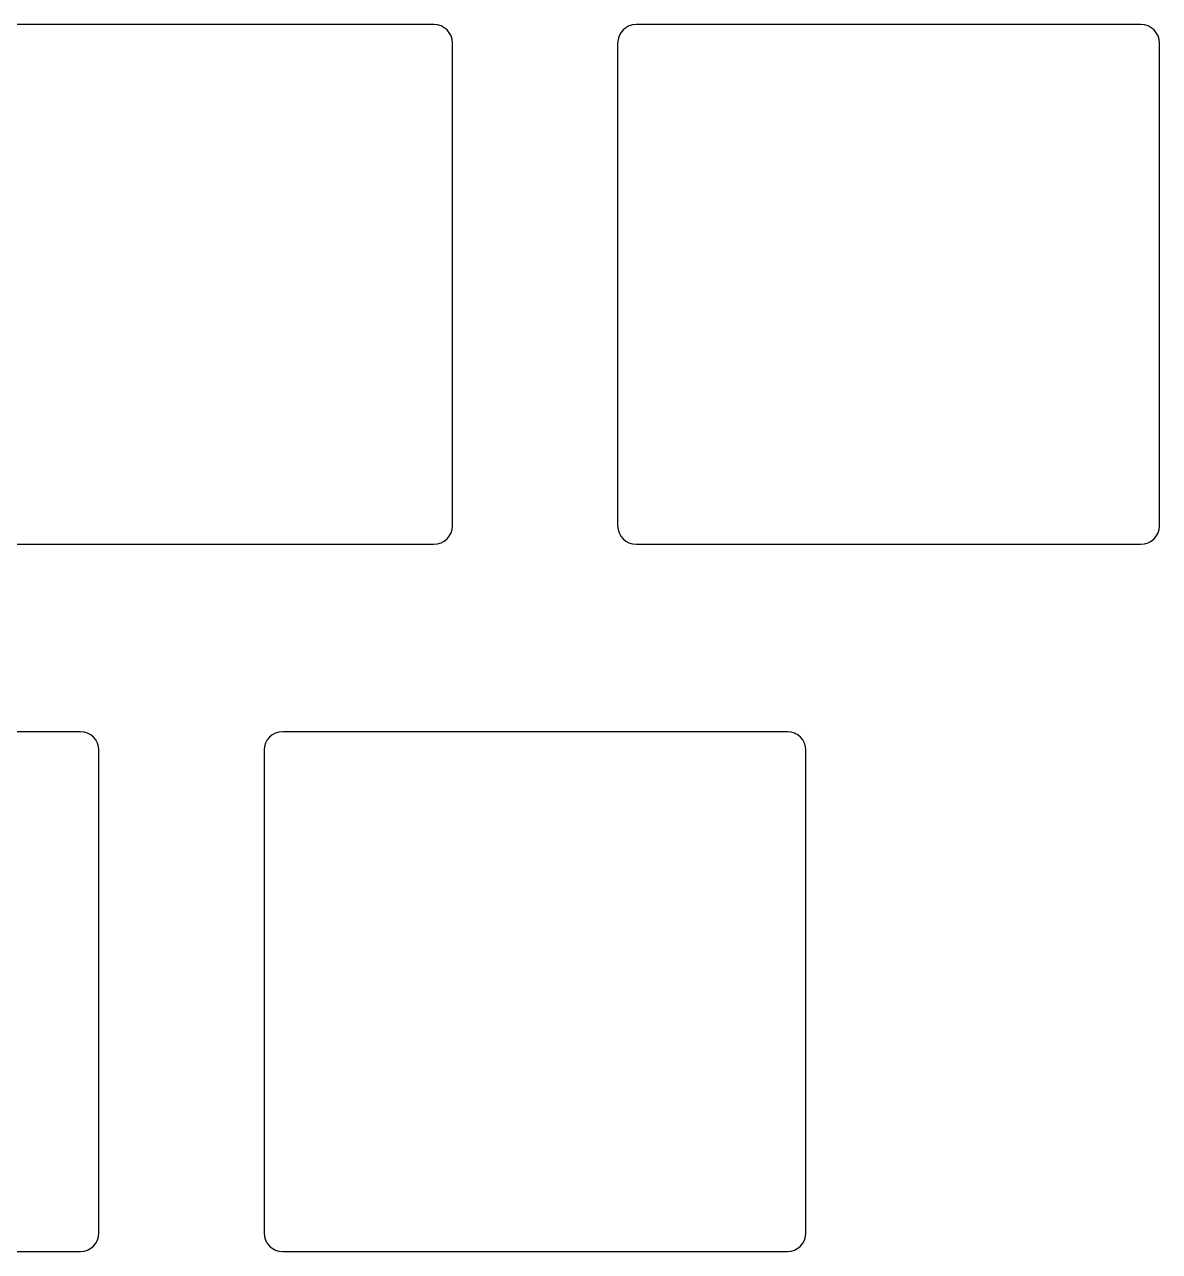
# Model space of a CAD drawing. Header units: millimetres. Extents: x -10 to 277, y -95 to 18.
# Drawn here: x 200.62 to 231.2, y -64.15 to -31.1 of the extents above; entities that cross this region are included whole.
import ezdxf

# ---------------------------------------------------------------- set-up
doc = ezdxf.new("R2010")
doc.units = ezdxf.units.MM
doc.header["$MEASUREMENT"] = 0
doc.layers.add('Edge.Cuts', color=53, linetype='CONTINUOUS')

msp = doc.modelspace()

# ---------------------------------------------------------------- linework, layer by layer
at = {"layer": 'Edge.Cuts', "linetype": 'Continuous'}
for p, q in [((211.646416, -31.1), (198.046416, -31.1)), ((230.696416, -31.1), (217.096416, -31.1)), ((212.146416, -44.6), (212.146416, -31.6)), ((216.596416, -31.6), (216.596416, -44.6)), ((231.196416, -44.6), (231.196416, -31.6)), ((198.046416, -45.1), (211.646416, -45.1)), ((217.096416, -45.1), (230.696416, -45.1)), ((202.121416, -50.15), (188.521416, -50.15)), ((221.171416, -50.15), (207.571416, -50.15)), ((202.621416, -63.65), (202.621416, -50.65)), ((207.071416, -50.65), (207.071416, -63.65)), ((221.671416, -63.65), (221.671416, -50.65)), ((188.521416, -64.15), (202.121416, -64.15)), ((207.571416, -64.15), (221.171416, -64.15))]:
    msp.add_line(p, q, dxfattribs=at)
at = {"layer": 'Edge.Cuts'}
for centre, start, end in [((211.646416, -31.6), 0, 90), ((217.096416, -31.6), 90, 180), ((230.696416, -31.6), 0, 90), ((211.646416, -44.6), 270, 0), ((217.096416, -44.6), 180, 270), ((230.696416, -44.6), 270, 0), ((202.121416, -50.65), 0, 90), ((207.571416, -50.65), 90, 180), ((221.171416, -50.65), 0, 90), ((202.121416, -63.65), 270, 0), ((207.571416, -63.65), 180, 270), ((221.171416, -63.65), 270, 0)]:
    msp.add_arc(centre, 0.5, start, end, dxfattribs=at)

doc.saveas('drawing.dxf')
